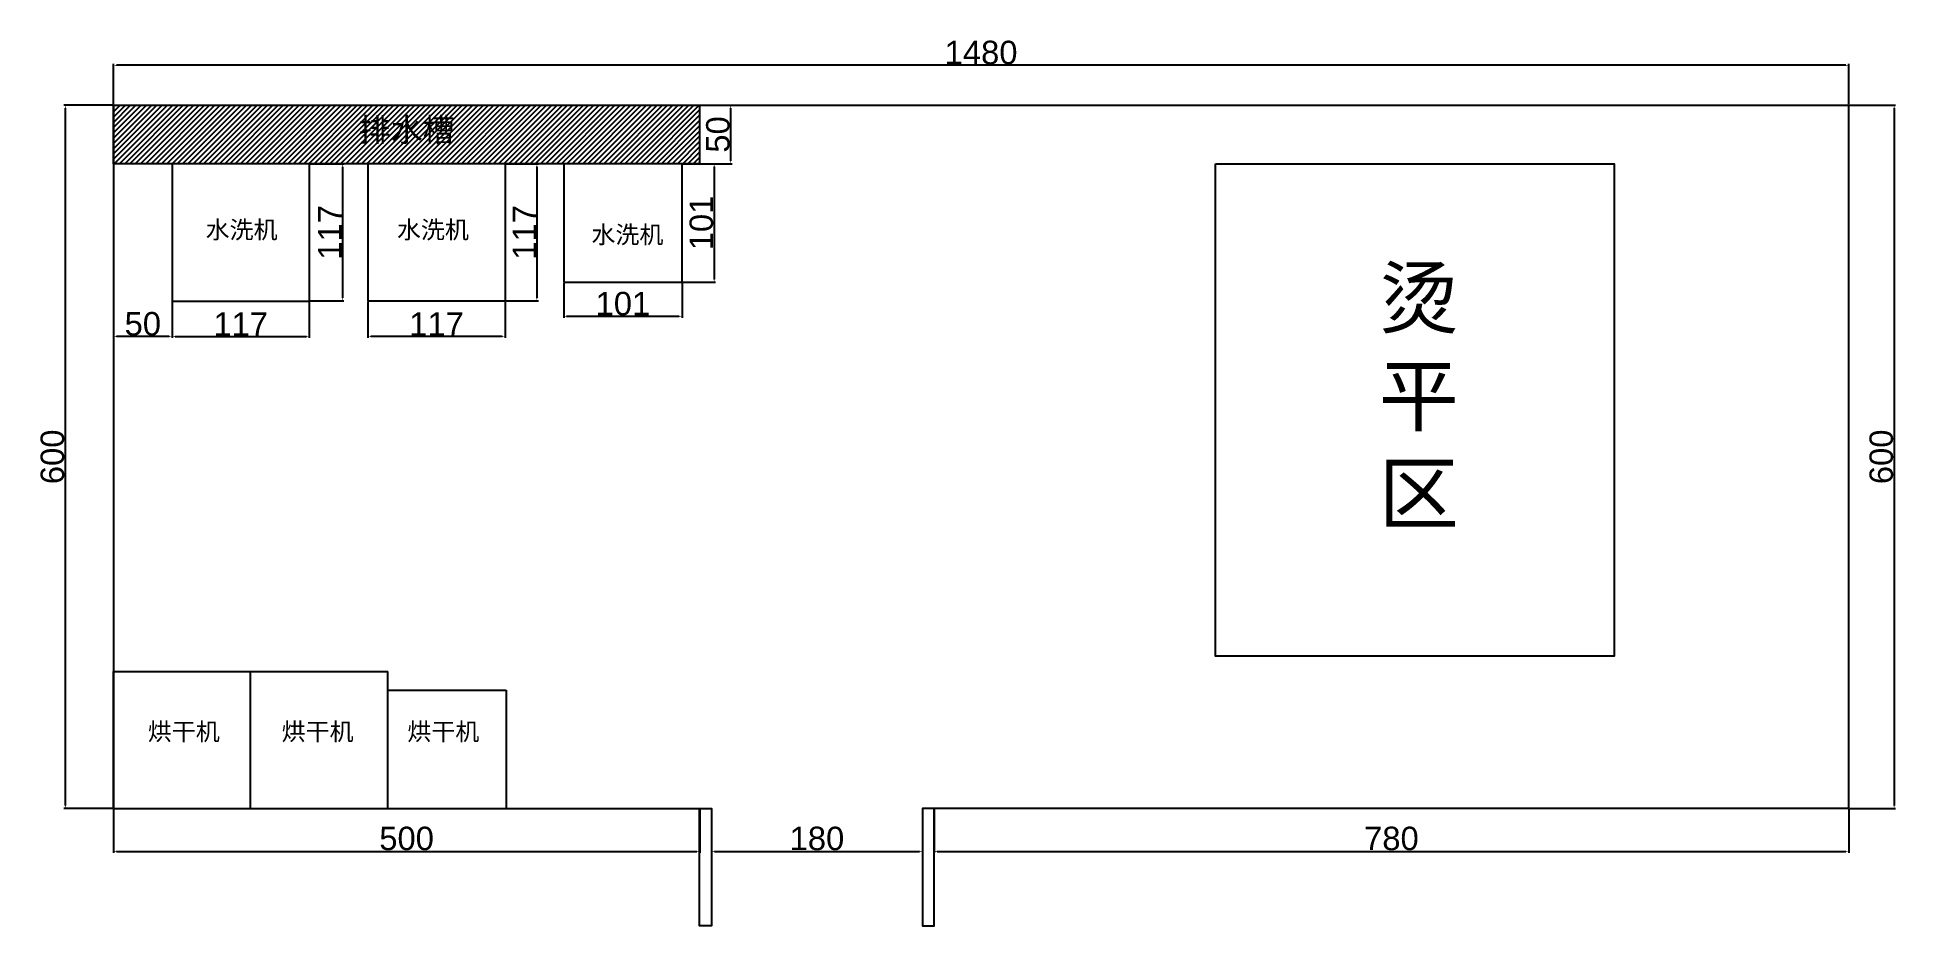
# Model space of a CAD drawing. Header units: millimetres. Extents: x 11017 to 12603, y 11923 to 12681.
import ezdxf

# ---------------------------------------------------------------- set-up
doc = ezdxf.new("R2010")
doc.units = ezdxf.units.MM
doc.styles.get("Standard").update_dxf_attribs({"font": 'arial.ttf', "height": 20})
doc.dimstyles.new('ISO-25', dxfattribs={"dimtxt": 30, "dimasz": 2.5, "dimexe": 1.25, "dimexo": 0.625, "dimtad": 1, "dimtxsty": 'Standard', "dimcen": 2.5, "dimclrd": 1, "dimclre": 1, "dimclrt": 1, "dimadec": 0, "dimazin": 0, "dimtfac": 1, "dimtmove": 0, "dimatfit": 3, "dimfxl": 1, "dimarcsym": 0})

# ---------------------------------------------------------------- blocks, each defined once
blk = doc.blocks.new('sd')
for p, q in [((8798.9, 13339.4), (8798.9, 13222.4)), ((8915.9, 13339.4), (8915.9, 13222.4)), ((8798.9, 13222.4), (8915.9, 13222.4))]:
    blk.add_line(p, q)
blk = doc.blocks.new('test')
for p, q in [((11298.9, 12573.2), (11298.9, 12456.2)), ((11415.9, 12573.2), (11415.9, 12456.2)), ((11465.9, 12573.2), (11465.9, 12472.2)), ((11566.9, 12472.2), (11566.9, 12573.2)), ((11465.9, 12472.2), (11566.9, 12472.2)), ((11298.9, 12456.2), (11415.9, 12456.2))]:
    blk.add_line(p, q)
blk.add_blockref('sd', (2333, -766.3))
blk = doc.blocks.new('*D4')
at = {"color": 1, "lineweight": -2, "transparency": 16777216}
for p, q in [((11781.9, 12022.6), (11781.9, 11985.5)), ((12561.9, 12022.6), (12561.9, 11985.5)), ((11784.4, 11986.7), (12559.4, 11986.7))]:
    blk.add_line(p, q, dxfattribs=at)
at = {"color": 1, "transparency": 16777216}
for points in [[(11784.4, 11987.2), (11784.4, 11986.3), (11781.9, 11986.7)], [(12559.4, 11987.2), (12559.4, 11986.3), (12561.9, 11986.7)]]:
    blk.add_solid(points, dxfattribs=at)
at = {"layer": 'Defpoints', "color": 0, "transparency": 16777216}
for p in [(11781.9, 12023.2), (12561.9, 12023.2), (12561.9, 11986.7)]:
    blk.add_point(p, dxfattribs=at)
at = {"color": 1, "transparency": 16777216, "insert": (12171.9, 11997.6), "char_height": 20, "attachment_point": 5}
blk.add_mtext('780', dxfattribs=at)
blk = doc.blocks.new('*D5')
at = {"color": 1, "lineweight": -2, "transparency": 16777216}
for p, q in [((11591.9, 12022.6), (11591.9, 11985.5)), ((11771.9, 12022.6), (11771.9, 11985.5)), ((11594.4, 11986.7), (11769.4, 11986.7))]:
    blk.add_line(p, q, dxfattribs=at)
at = {"color": 1, "transparency": 16777216}
for points in [[(11594.4, 11987.2), (11594.4, 11986.3), (11591.9, 11986.7)], [(11769.4, 11987.2), (11769.4, 11986.3), (11771.9, 11986.7)]]:
    blk.add_solid(points, dxfattribs=at)
at = {"layer": 'Defpoints', "color": 0, "transparency": 16777216}
for p in [(11591.9, 12023.2), (11771.9, 12023.2), (11771.9, 11986.7)]:
    blk.add_point(p, dxfattribs=at)
at = {"color": 1, "transparency": 16777216, "insert": (11681.9, 11997.6), "char_height": 20, "attachment_point": 5}
blk.add_mtext('180', dxfattribs=at)
blk = doc.blocks.new('*D6')
at = {"color": 1, "lineweight": -2, "transparency": 16777216}
for p, q in [((11081.9, 12022.6), (11081.9, 11985.5)), ((11581.9, 12022.6), (11581.9, 11985.5)), ((11084.4, 11986.7), (11579.4, 11986.7))]:
    blk.add_line(p, q, dxfattribs=at)
at = {"color": 1, "transparency": 16777216}
for points in [[(11084.4, 11987.2), (11084.4, 11986.3), (11081.9, 11986.7)], [(11579.4, 11987.2), (11579.4, 11986.3), (11581.9, 11986.7)]]:
    blk.add_solid(points, dxfattribs=at)
at = {"layer": 'Defpoints', "color": 0, "transparency": 16777216}
for p in [(11081.9, 12023.2), (11581.9, 12023.2), (11581.9, 11986.7)]:
    blk.add_point(p, dxfattribs=at)
at = {"color": 1, "transparency": 16777216, "insert": (11331.9, 11997.6), "char_height": 20, "attachment_point": 5}
blk.add_mtext('500', dxfattribs=at)
blk = doc.blocks.new('*D7')
at = {"color": 1, "lineweight": -2, "transparency": 16777216}
for p, q in [((11081.9, 12623.8), (11081.9, 12658.5)), ((12561.9, 12623.8), (12561.9, 12658.5)), ((12559.4, 12657.2), (11084.4, 12657.2))]:
    blk.add_line(p, q, dxfattribs=at)
at = {"color": 1, "transparency": 16777216}
for points in [[(11084.4, 12657.6), (11084.4, 12656.8), (11081.9, 12657.2)], [(12559.4, 12657.6), (12559.4, 12656.8), (12561.9, 12657.2)]]:
    blk.add_solid(points, dxfattribs=at)
at = {"layer": 'Defpoints', "color": 0, "transparency": 16777216}
for p in [(11081.9, 12657.2), (11081.9, 12623.2), (12561.9, 12623.2)]:
    blk.add_point(p, dxfattribs=at)
at = {"color": 1, "transparency": 16777216, "insert": (11821.9, 12668), "char_height": 20, "attachment_point": 5}
blk.add_mtext('1480', dxfattribs=at)
blk = doc.blocks.new('*D8')
at = {"color": 1, "lineweight": -2, "transparency": 16777216}
for p, q in [((11081.2, 12623.2), (11039.5, 12623.2)), ((11040.8, 12620.7), (11040.8, 12025.7)), ((11081.2, 12023.2), (11039.5, 12023.2))]:
    blk.add_line(p, q, dxfattribs=at)
at = {"color": 1, "transparency": 16777216}
for points in [[(11040.4, 12620.7), (11041.2, 12620.7), (11040.8, 12623.2)], [(11040.4, 12025.7), (11041.2, 12025.7), (11040.8, 12023.2)]]:
    blk.add_solid(points, dxfattribs=at)
at = {"layer": 'Defpoints', "color": 0, "transparency": 16777216}
for p in [(11081.9, 12623.2), (11040.8, 12023.2), (11081.9, 12023.2)]:
    blk.add_point(p, dxfattribs=at)
at = {"color": 1, "transparency": 16777216, "insert": (11029.9, 12323.2), "char_height": 20, "attachment_point": 5, "rotation": 90}
blk.add_mtext('600', dxfattribs=at)
blk = doc.blocks.new('*D9')
at = {"color": 1, "lineweight": -2, "transparency": 16777216}
for p, q in [((12562.5, 12623.2), (12601.9, 12623.2)), ((12600.7, 12620.7), (12600.7, 12025.7)), ((12562.5, 12023.2), (12601.9, 12023.2))]:
    blk.add_line(p, q, dxfattribs=at)
at = {"color": 1, "transparency": 16777216}
for points in [[(12600.3, 12620.7), (12601.1, 12620.7), (12600.7, 12623.2)], [(12600.3, 12025.7), (12601.1, 12025.7), (12600.7, 12023.2)]]:
    blk.add_solid(points, dxfattribs=at)
at = {"layer": 'Defpoints', "color": 0, "transparency": 16777216}
for p in [(12561.9, 12623.2), (12561.9, 12023.2), (12600.7, 12023.2)]:
    blk.add_point(p, dxfattribs=at)
at = {"color": 1, "transparency": 16777216, "insert": (12589.8, 12323.2), "char_height": 20, "attachment_point": 5, "rotation": 90}
blk.add_mtext('600', dxfattribs=at)
blk = doc.blocks.new('*D10')
at = {"color": 1, "lineweight": -2, "transparency": 16777216}
for p, q in [((11582.5, 12623.2), (11609.6, 12623.2)), ((11608.3, 12620.7), (11608.3, 12575.7)), ((11582.5, 12573.2), (11609.6, 12573.2))]:
    blk.add_line(p, q, dxfattribs=at)
at = {"color": 1, "transparency": 16777216}
for points in [[(11607.9, 12620.7), (11608.7, 12620.7), (11608.3, 12623.2)], [(11607.9, 12575.7), (11608.7, 12575.7), (11608.3, 12573.2)]]:
    blk.add_solid(points, dxfattribs=at)
at = {"layer": 'Defpoints', "color": 0, "transparency": 16777216}
for p in [(11581.9, 12623.2), (11581.9, 12573.2), (11608.3, 12573.2)]:
    blk.add_point(p, dxfattribs=at)
at = {"color": 1, "transparency": 16777216, "insert": (11597.5, 12598.2), "char_height": 20, "attachment_point": 5, "rotation": 90}
blk.add_mtext('50', dxfattribs=at)
blk = doc.blocks.new('*D12')
at = {"color": 1, "lineweight": -2, "transparency": 16777216}
for p, q in [((11131.9, 12455.6), (11131.9, 12424.6)), ((11248.9, 12455.6), (11248.9, 12424.6)), ((11134.4, 12425.8), (11246.4, 12425.8))]:
    blk.add_line(p, q, dxfattribs=at)
at = {"color": 1, "transparency": 16777216}
for points in [[(11134.4, 12426.2), (11134.4, 12425.4), (11131.9, 12425.8)], [(11246.4, 12426.2), (11246.4, 12425.4), (11248.9, 12425.8)]]:
    blk.add_solid(points, dxfattribs=at)
at = {"layer": 'Defpoints', "color": 0, "transparency": 16777216}
for p in [(11131.9, 12456.2), (11248.9, 12456.2), (11248.9, 12425.8)]:
    blk.add_point(p, dxfattribs=at)
at = {"color": 1, "transparency": 16777216, "insert": (11190.4, 12436.5), "char_height": 20, "attachment_point": 5}
blk.add_mtext('117', dxfattribs=at)
blk = doc.blocks.new('*D13')
at = {"color": 1, "lineweight": -2, "transparency": 16777216}
for p, q in [((11298.9, 12455.6), (11298.9, 12424.6)), ((11415.9, 12455.6), (11415.9, 12424.6)), ((11413.4, 12425.8), (11301.4, 12425.8))]:
    blk.add_line(p, q, dxfattribs=at)
at = {"color": 1, "transparency": 16777216}
for points in [[(11301.4, 12426.2), (11301.4, 12425.4), (11298.9, 12425.8)], [(11413.4, 12426.2), (11413.4, 12425.4), (11415.9, 12425.8)]]:
    blk.add_solid(points, dxfattribs=at)
at = {"layer": 'Defpoints', "color": 0, "transparency": 16777216}
for p in [(11298.9, 12456.2), (11415.9, 12456.2), (11298.9, 12425.8)]:
    blk.add_point(p, dxfattribs=at)
at = {"color": 1, "transparency": 16777216, "insert": (11357.4, 12436.5), "char_height": 20, "attachment_point": 5}
blk.add_mtext('117', dxfattribs=at)
blk = doc.blocks.new('*D14')
at = {"color": 1, "lineweight": -2, "transparency": 16777216}
for p, q in [((11465.9, 12471.6), (11465.9, 12441.8)), ((11566.9, 12471.6), (11566.9, 12441.8)), ((11564.4, 12443), (11468.4, 12443))]:
    blk.add_line(p, q, dxfattribs=at)
at = {"color": 1, "transparency": 16777216}
for points in [[(11468.4, 12443.4), (11468.4, 12442.6), (11465.9, 12443)], [(11564.4, 12443.4), (11564.4, 12442.6), (11566.9, 12443)]]:
    blk.add_solid(points, dxfattribs=at)
at = {"layer": 'Defpoints', "color": 0, "transparency": 16777216}
for p in [(11465.9, 12472.2), (11566.9, 12472.2), (11465.9, 12443)]:
    blk.add_point(p, dxfattribs=at)
at = {"color": 1, "transparency": 16777216, "insert": (11516.4, 12453.8), "char_height": 20, "attachment_point": 5}
blk.add_mtext('101', dxfattribs=at)
blk = doc.blocks.new('*D15')
at = {"color": 1, "lineweight": -2, "transparency": 16777216}
for p, q in [((11081.9, 12455.6), (11081.9, 12424.6)), ((11131.9, 12455.6), (11131.9, 12424.6)), ((11129.4, 12425.8), (11084.4, 12425.8))]:
    blk.add_line(p, q, dxfattribs=at)
at = {"color": 1, "transparency": 16777216}
for points in [[(11084.4, 12426.2), (11084.4, 12425.4), (11081.9, 12425.8)], [(11129.4, 12426.2), (11129.4, 12425.4), (11131.9, 12425.8)]]:
    blk.add_solid(points, dxfattribs=at)
at = {"layer": 'Defpoints', "color": 0, "transparency": 16777216}
for p in [(11081.9, 12456.2), (11131.9, 12456.2), (11081.9, 12425.8)]:
    blk.add_point(p, dxfattribs=at)
at = {"color": 1, "transparency": 16777216, "insert": (11106.9, 12436.6), "char_height": 20, "attachment_point": 5}
blk.add_mtext('50', dxfattribs=at)
blk = doc.blocks.new('*D16')
at = {"color": 1, "lineweight": -2, "transparency": 16777216}
for p, q in [((11249.5, 12573.2), (11278.4, 12573.2)), ((11277.1, 12570.7), (11277.1, 12458.7)), ((11249.5, 12456.2), (11278.4, 12456.2))]:
    blk.add_line(p, q, dxfattribs=at)
at = {"color": 1, "transparency": 16777216}
for points in [[(11276.7, 12570.7), (11277.5, 12570.7), (11277.1, 12573.2)], [(11276.7, 12458.7), (11277.5, 12458.7), (11277.1, 12456.2)]]:
    blk.add_solid(points, dxfattribs=at)
at = {"layer": 'Defpoints', "color": 0, "transparency": 16777216}
for p in [(11248.9, 12573.2), (11248.9, 12456.2), (11277.1, 12456.2)]:
    blk.add_point(p, dxfattribs=at)
at = {"color": 1, "transparency": 16777216, "insert": (11266.4, 12514.7), "char_height": 20, "attachment_point": 5, "rotation": 90}
blk.add_mtext('117', dxfattribs=at)
blk = doc.blocks.new('*D17')
at = {"color": 1, "lineweight": -2, "transparency": 16777216}
for p, q in [((11416.5, 12573.2), (11444.3, 12573.2)), ((11443, 12570.7), (11443, 12458.7)), ((11416.5, 12456.2), (11444.3, 12456.2))]:
    blk.add_line(p, q, dxfattribs=at)
at = {"color": 1, "transparency": 16777216}
for points in [[(11442.6, 12570.7), (11443.4, 12570.7), (11443, 12573.2)], [(11442.6, 12458.7), (11443.4, 12458.7), (11443, 12456.2)]]:
    blk.add_solid(points, dxfattribs=at)
at = {"layer": 'Defpoints', "color": 0, "transparency": 16777216}
for p in [(11415.9, 12573.2), (11415.9, 12456.2), (11443, 12456.2)]:
    blk.add_point(p, dxfattribs=at)
at = {"color": 1, "transparency": 16777216, "insert": (11432.4, 12514.7), "char_height": 20, "attachment_point": 5, "rotation": 90}
blk.add_mtext('117', dxfattribs=at)
blk = doc.blocks.new('*D18')
at = {"color": 1, "lineweight": -2, "transparency": 16777216}
for p, q in [((11567.5, 12573.2), (11595.5, 12573.2)), ((11594.2, 12570.7), (11594.2, 12474.7)), ((11567.5, 12472.2), (11595.5, 12472.2))]:
    blk.add_line(p, q, dxfattribs=at)
at = {"color": 1, "transparency": 16777216}
for points in [[(11593.8, 12570.7), (11594.7, 12570.7), (11594.2, 12573.2)], [(11593.8, 12474.7), (11594.7, 12474.7), (11594.2, 12472.2)]]:
    blk.add_solid(points, dxfattribs=at)
at = {"layer": 'Defpoints', "color": 0, "transparency": 16777216}
for p in [(11566.9, 12573.2), (11566.9, 12472.2), (11594.2, 12472.2)]:
    blk.add_point(p, dxfattribs=at)
at = {"color": 1, "transparency": 16777216, "insert": (11583.4, 12522.7), "char_height": 20, "attachment_point": 5, "rotation": 90}
blk.add_mtext('101', dxfattribs=at)

msp = doc.modelspace()

# ---------------------------------------------------------------- hatches: boundary and pattern name
h = msp.add_hatch()
h.set_pattern_fill('ANSI31', color=256)
h.paths.add_polyline_path([(11581.863, 12623.192), (11081.863, 12623.192), (11081.863, 12573.192), (11581.863, 12573.192)])
h.paths.add_polyline_path([(11284.879, 12579.562), (11380.689, 12579.562), (11380.689, 12618.165), (11284.879, 12618.165)], flags=24)

# ---------------------------------------------------------------- linework, layer by layer
for p, q in [((11081.863, 12623.192), (12561.863, 12623.192)), ((11081.863, 12623.192), (11081.863, 12023.192)), ((12561.863, 12623.192), (12561.863, 12023.192)), ((11198.863, 12023.192), (11198.863, 12140.192)), ((11198.863, 12140.192), (11315.863, 12140.192)), ((11315.863, 12023.192), (11315.863, 12140.192)), ((11315.863, 12023.192), (11315.863, 12124.192)), ((11315.863, 12124.192), (11416.863, 12124.192)), ((11416.863, 12124.192), (11416.863, 12023.192)), ((11081.863, 12023.192), (11581.863, 12023.192)), ((12561.863, 12023.192), (11781.863, 12023.192))]:
    msp.add_line(p, q)
for points in [[(11081.863, 12623.192), (11581.863, 12623.192), (11581.863, 12573.192), (11081.863, 12573.192)], [(12021.863, 12573.192), (12361.863, 12573.192), (12361.863, 12153.192), (12021.863, 12153.192)], [(11581.863, 12023.192), (11591.863, 12023.192), (11591.863, 11923.192), (11581.863, 11923.192)], [(11781.863, 12023.192), (11771.863, 12023.192), (11771.863, 11923.192), (11781.863, 11923.192)]]:
    msp.add_lwpolyline(points, close=True)

# ---------------------------------------------------------------- block references
msp.add_blockref('test', (0, 0))
at = {"xscale": -1, "rotation": 180}
msp.add_blockref('sd', (2282.976, 25362.638), dxfattribs=at)

# ---------------------------------------------------------------- texts
at = {"attachment_point": 1}
for s, width, heights, insert, char_height in [('{\\fSimSun|b0|i0|c134|p2;排水槽}', 147.17606, [0], (11290.996, 12612.159), 20), ('{\\fSimSun|b0|i0|c134|p2;水洗机}', 82.25872, [0], (11160.46, 12524.42), 15), ('{\\fSimSun|b0|i0|c134|p2;水洗机}', 82.25872, [0], (11323.627, 12524.42), 15), ('{\\fSimSun|b0|i0|c134|p2;水洗机}', 82.25872, [0], (11489.54, 12520.287), 15), ('{\\fSimSun|b0|i0|c134|p2;烫平区}', 74.69419, [260.55], (12161.063, 12483.817), 50), ('{\\fSimSun|b0|i0|c134|p2;烘干机}', 82.25872, [0], (11111.177, 12096.406), 15), ('{\\fSimSun|b0|i0|c134|p2;烘干机}', 82.25872, [0], (11225.296, 12096.406), 15), ('{\\fSimSun|b0|i0|c134|p2;烘干机}', 82.25872, [0], (11332.551, 12096.406), 15)]:
    msp.add_mtext_dynamic_manual_height_columns(s, width=width, gutter_width=150, heights=heights, dxfattribs=dict(at, insert=insert, char_height=char_height))

# ---------------------------------------------------------------- dimensions: what is measured, and where the dimension line sits
for base, p1, p2, picture, middle in [((11081.863, 12657.201), (12561.863, 12623.192), (11081.863, 12623.192), '*D7', (11821.863, 12668.037)), ((11465.863, 12443.002), (11566.863, 12472.192), (11465.863, 12472.192), '*D14', (11516.363, 12453.838)), ((11081.863, 12425.806), (11131.863, 12456.192), (11081.863, 12456.192), '*D15', (11106.863, 12436.642)), ((11248.863, 12425.806), (11131.863, 12456.192), (11248.863, 12456.192), '*D12', (11190.363, 12436.472)), ((11298.863, 12425.806), (11415.863, 12456.192), (11298.863, 12456.192), '*D13', (11357.363, 12436.472)), ((11581.863, 11986.741), (11081.863, 12023.192), (11581.863, 12023.192), '*D6', (11331.863, 11997.578)), ((11771.863, 11986.741), (11591.863, 12023.192), (11771.863, 12023.192), '*D5', (11681.863, 11997.578)), ((12561.863, 11986.741), (11781.863, 12023.192), (12561.863, 12023.192), '*D4', (12171.863, 11997.578))]:
    dim = msp.add_linear_dim(base=base, p1=p1, p2=p2, dimstyle='ISO-25')
    dim.commit()
    dim.dimension.update_dxf_attribs({"geometry": picture, "text_midpoint": middle})
for base, p1, p2, picture, middle in [((11040.782, 12023.192), (11081.863, 12623.192), (11081.863, 12023.192), '*D8', (11029.945, 12323.192)), ((11608.329, 12573.192), (11581.863, 12623.192), (11581.863, 12573.192), '*D10', (11597.492, 12598.192)), ((12600.669, 12023.192), (12561.863, 12623.192), (12561.863, 12023.192), '*D9', (12589.833, 12323.192)), ((11277.107, 12456.192), (11248.863, 12573.192), (11248.863, 12456.192), '*D16', (11266.441, 12514.692)), ((11443.023, 12456.192), (11415.863, 12573.192), (11415.863, 12456.192), '*D17', (11432.357, 12514.692)), ((11594.244, 12472.192), (11566.863, 12573.192), (11566.863, 12472.192), '*D18', (11583.407, 12522.692))]:
    dim = msp.add_linear_dim(base=base, p1=p1, p2=p2, angle=90, dimstyle='ISO-25')
    dim.commit()
    dim.dimension.update_dxf_attribs({"geometry": picture, "text_midpoint": middle})

doc.saveas('drawing.dxf')
